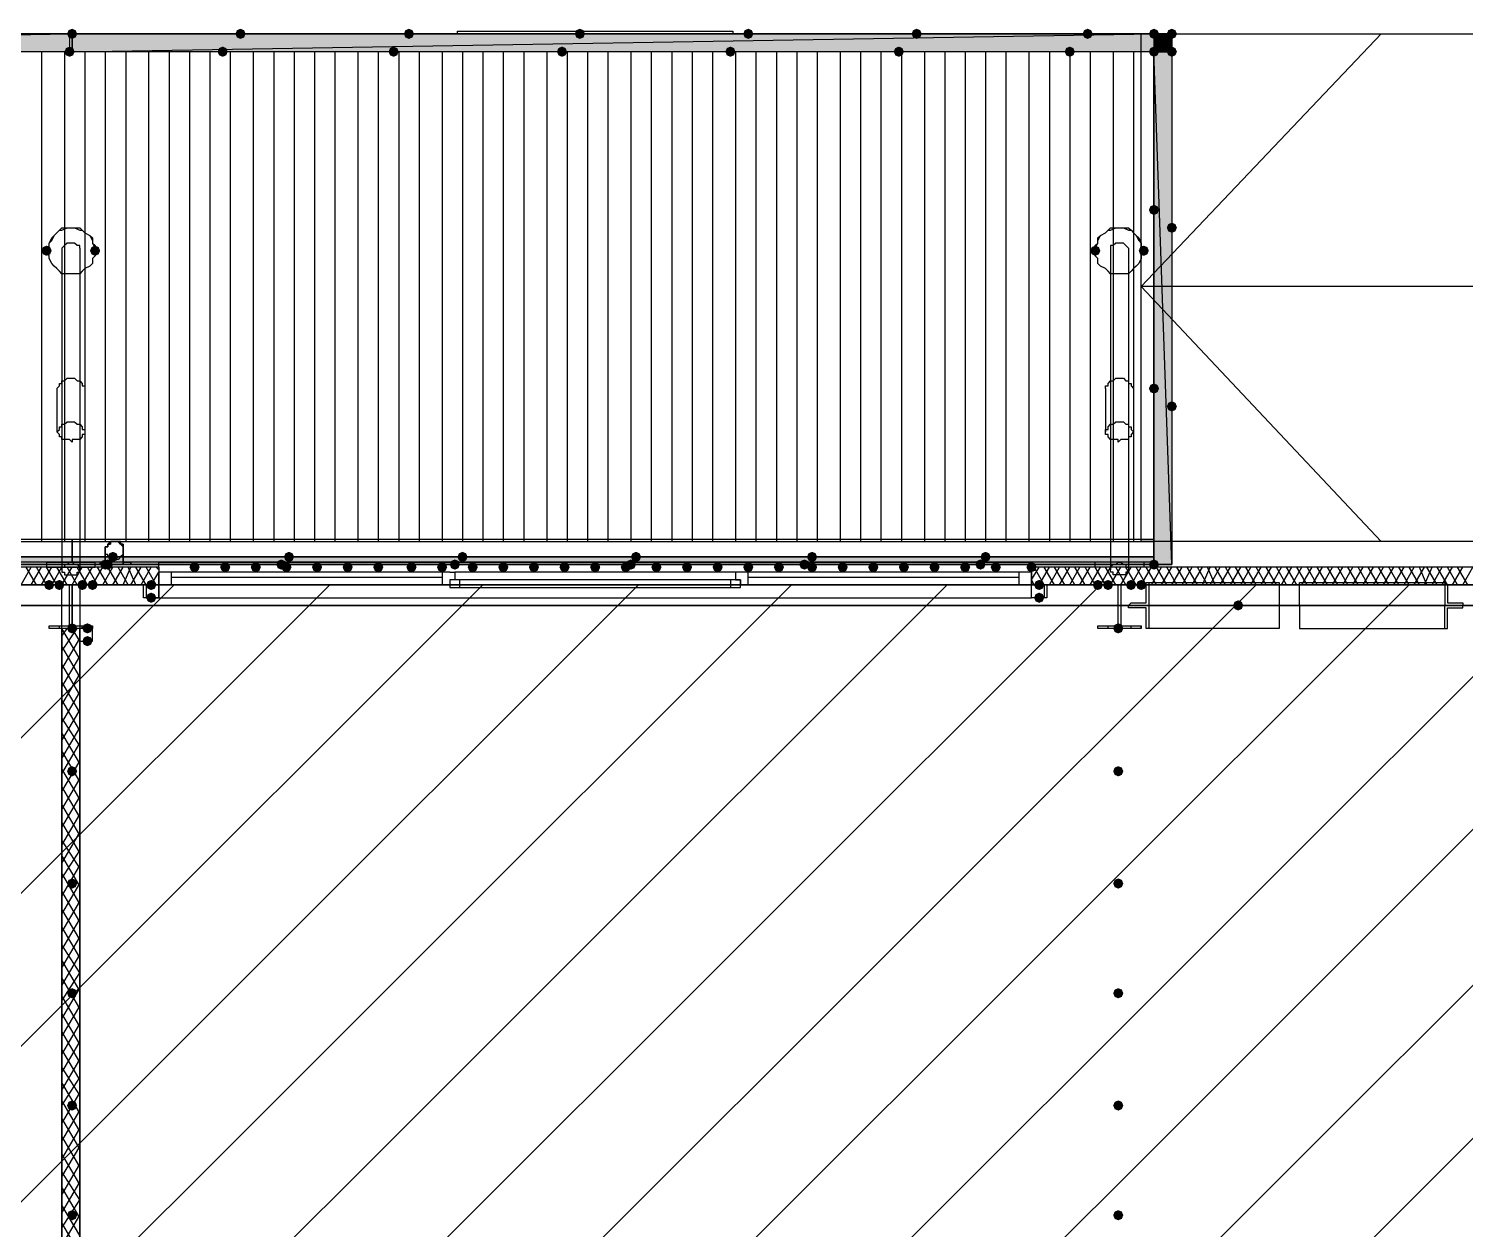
# Model space of a CAD drawing. Header units: millimetres. Extents: x 0 to 420, y 0 to 297.
# Drawn here: x 362.88 to 386.72, y 225.91 to 245.83 of the extents above; entities that cross this region are included whole.
import ezdxf

# ---------------------------------------------------------------- set-up
doc = ezdxf.new("R2010")
doc.units = ezdxf.units.MM
doc.layers.get('0').update_dxf_attribs({"linetype": 'CONTINUOUS'})

msp = doc.modelspace()

# ---------------------------------------------------------------- hatches: boundary and pattern name
at = {"true_color": 0x000007}
h = msp.add_hatch(color=0, dxfattribs=at)
h.paths.add_polyline_path([(363.558667, 245.448667), (346.202, 245.448667), (363.558667, 245.745)], flags=0)
h.paths.add_polyline_path([(346.202, 245.448667), (363.558667, 245.745), (346.202, 245.745)], flags=0)
at = {"true_color": 0x0000fe}
for points in [[(363.685667, 245.745), (363.660796, 245.685204), (363.601, 245.660333), (363.541204, 245.685204), (363.516333, 245.745), (363.541204, 245.804796), (363.601, 245.829667), (363.660796, 245.804796)], [(366.479667, 245.745), (366.454796, 245.685204), (366.395, 245.660333), (366.335204, 245.685204), (366.310333, 245.745), (366.335204, 245.804796), (366.395, 245.829667), (366.454796, 245.804796)], [(369.273667, 245.745), (369.248796, 245.685204), (369.189, 245.660333), (369.129204, 245.685204), (369.104333, 245.745), (369.129204, 245.804796), (369.189, 245.829667), (369.248796, 245.804796)], [(372.11, 245.745), (372.085129, 245.685204), (372.025333, 245.660333), (371.965537, 245.685204), (371.940667, 245.745), (371.965537, 245.804796), (372.025333, 245.829667), (372.085129, 245.804796)], [(374.904, 245.745), (374.879129, 245.685204), (374.819333, 245.660333), (374.759537, 245.685204), (374.734667, 245.745), (374.759537, 245.804796), (374.819333, 245.829667), (374.879129, 245.804796)], [(377.698, 245.745), (377.673129, 245.685204), (377.613333, 245.660333), (377.553537, 245.685204), (377.528667, 245.745), (377.553537, 245.804796), (377.613333, 245.829667), (377.673129, 245.804796)], [(380.534333, 245.745), (380.509462, 245.685204), (380.449667, 245.660333), (380.389871, 245.685204), (380.365, 245.745), (380.389871, 245.804796), (380.449667, 245.829667), (380.509462, 245.804796)], [(381.635, 245.745), (381.610129, 245.685204), (381.550333, 245.660333), (381.490537, 245.685204), (381.465667, 245.745), (381.490537, 245.804796), (381.550333, 245.829667), (381.610129, 245.804796)], [(381.931333, 245.745), (381.906462, 245.685204), (381.846667, 245.660333), (381.786871, 245.685204), (381.762, 245.745), (381.786871, 245.804796), (381.846667, 245.829667), (381.906462, 245.804796)], [(381.931333, 245.745), (381.906462, 245.685204), (381.846667, 245.660333), (381.786871, 245.685204), (381.762, 245.745), (381.786871, 245.804796), (381.846667, 245.829667), (381.906462, 245.804796)], [(363.643333, 245.448667), (363.618462, 245.388871), (363.558667, 245.364), (363.498871, 245.388871), (363.474, 245.448667), (363.498871, 245.508462), (363.558667, 245.533333), (363.618462, 245.508463)], [(366.183333, 245.448667), (366.158462, 245.388871), (366.098667, 245.364), (366.038871, 245.388871), (366.014, 245.448667), (366.038871, 245.508462), (366.098667, 245.533333), (366.158462, 245.508463)], [(369.019667, 245.448667), (368.994796, 245.388871), (368.935, 245.364), (368.875204, 245.388871), (368.850333, 245.448667), (368.875204, 245.508462), (368.935, 245.533333), (368.994796, 245.508463)], [(371.813667, 245.448667), (371.788796, 245.388871), (371.729, 245.364), (371.669204, 245.388871), (371.644333, 245.448667), (371.669204, 245.508462), (371.729, 245.533333), (371.788796, 245.508463)], [(374.607667, 245.448667), (374.582796, 245.388871), (374.523, 245.364), (374.463204, 245.388871), (374.438333, 245.448667), (374.463204, 245.508462), (374.523, 245.533333), (374.582796, 245.508463)], [(377.401667, 245.448667), (377.376796, 245.388871), (377.317, 245.364), (377.257204, 245.388871), (377.232333, 245.448667), (377.257204, 245.508462), (377.317, 245.533333), (377.376796, 245.508463)], [(380.238, 245.448667), (380.213129, 245.388871), (380.153333, 245.364), (380.093538, 245.388871), (380.068667, 245.448667), (380.093537, 245.508462), (380.153333, 245.533333), (380.213129, 245.508463)], [(381.635, 245.448667), (381.610129, 245.388871), (381.550333, 245.364), (381.490537, 245.388871), (381.465667, 245.448667), (381.490537, 245.508462), (381.550333, 245.533333), (381.610129, 245.508463)], [(381.635, 245.448667), (381.610129, 245.388871), (381.550333, 245.364), (381.490537, 245.388871), (381.465667, 245.448667), (381.490537, 245.508462), (381.550333, 245.533333), (381.610129, 245.508463)], [(381.635, 245.448667), (381.610129, 245.388871), (381.550333, 245.364), (381.490537, 245.388871), (381.465667, 245.448667), (381.490537, 245.508462), (381.550333, 245.533333), (381.610129, 245.508463)], [(381.931333, 245.448667), (381.906462, 245.388871), (381.846667, 245.364), (381.786871, 245.388871), (381.762, 245.448667), (381.786871, 245.508462), (381.846667, 245.533333), (381.906462, 245.508463)], [(381.931333, 245.448667), (381.906462, 245.388871), (381.846667, 245.364), (381.786871, 245.388871), (381.762, 245.448667), (381.786871, 245.508462), (381.846667, 245.533333), (381.906462, 245.508463)], [(381.931333, 245.448667), (381.906462, 245.388871), (381.846667, 245.364), (381.786871, 245.388871), (381.762, 245.448667), (381.786871, 245.508462), (381.846667, 245.533333), (381.906462, 245.508463)], [(381.635, 242.824), (381.610129, 242.764204), (381.550333, 242.739333), (381.490537, 242.764204), (381.465667, 242.824), (381.490537, 242.883796), (381.550333, 242.908667), (381.610129, 242.883796)], [(381.931333, 242.527667), (381.906462, 242.467871), (381.846667, 242.443), (381.786871, 242.467871), (381.762, 242.527667), (381.786871, 242.587462), (381.846667, 242.612333), (381.906462, 242.587463)], [(381.635, 239.860667), (381.610129, 239.800871), (381.550333, 239.776), (381.490537, 239.800871), (381.465667, 239.860667), (381.490537, 239.920462), (381.550333, 239.945333), (381.610129, 239.920463)], [(381.931333, 239.564333), (381.906462, 239.504537), (381.846667, 239.479667), (381.786871, 239.504537), (381.762, 239.564333), (381.786871, 239.624129), (381.846667, 239.649), (381.906462, 239.624129)], [(364.363, 237.066667), (364.338129, 237.006871), (364.278333, 236.982), (364.218538, 237.006871), (364.193667, 237.066667), (364.218537, 237.126462), (364.278333, 237.151333), (364.338129, 237.126463)], [(367.284, 237.066667), (367.259129, 237.006871), (367.199333, 236.982), (367.139537, 237.006871), (367.114667, 237.066667), (367.139537, 237.126462), (367.199333, 237.151333), (367.259129, 237.126463)], [(370.162667, 237.066667), (370.137796, 237.006871), (370.078, 236.982), (370.018204, 237.006871), (369.993333, 237.066667), (370.018204, 237.126462), (370.078, 237.151333), (370.137796, 237.126463)], [(373.041333, 237.066667), (373.016462, 237.006871), (372.956667, 236.982), (372.896871, 237.006871), (372.872, 237.066667), (372.896871, 237.126462), (372.956667, 237.151333), (373.016462, 237.126463)], [(375.962333, 237.066667), (375.937462, 237.006871), (375.877667, 236.982), (375.817871, 237.006871), (375.793, 237.066667), (375.817871, 237.126462), (375.877667, 237.151333), (375.937462, 237.126463)], [(378.841, 237.066667), (378.816129, 237.006871), (378.756333, 236.982), (378.696537, 237.006871), (378.671667, 237.066667), (378.696537, 237.126462), (378.756333, 237.151333), (378.816129, 237.126463)], [(364.236, 236.939667), (364.211129, 236.879871), (364.151333, 236.855), (364.091537, 236.879871), (364.066667, 236.939667), (364.091537, 236.999462), (364.151333, 237.024333), (364.211129, 236.999463)], [(364.278333, 236.939667), (364.253462, 236.879871), (364.193667, 236.855), (364.133871, 236.879871), (364.109, 236.939667), (364.133871, 236.999462), (364.193667, 237.024333), (364.253462, 236.999463)], [(364.278333, 236.939667), (364.253462, 236.879871), (364.193667, 236.855), (364.133871, 236.879871), (364.109, 236.939667), (364.133871, 236.999462), (364.193667, 237.024333), (364.253462, 236.999463)], [(367.157, 236.939667), (367.132129, 236.879871), (367.072333, 236.855), (367.012538, 236.879871), (366.987667, 236.939667), (367.012537, 236.999462), (367.072333, 237.024333), (367.132129, 236.999463)], [(367.157, 236.939667), (367.132129, 236.879871), (367.072333, 236.855), (367.012538, 236.879871), (366.987667, 236.939667), (367.012537, 236.999462), (367.072333, 237.024333), (367.132129, 236.999463)], [(367.157, 236.939667), (367.132129, 236.879871), (367.072333, 236.855), (367.012538, 236.879871), (366.987667, 236.939667), (367.012537, 236.999462), (367.072333, 237.024333), (367.132129, 236.999463)], [(370.035667, 236.939667), (370.010796, 236.879871), (369.951, 236.855), (369.891204, 236.879871), (369.866333, 236.939667), (369.891204, 236.999462), (369.951, 237.024333), (370.010796, 236.999463)], [(370.035667, 236.939667), (370.010796, 236.879871), (369.951, 236.855), (369.891204, 236.879871), (369.866333, 236.939667), (369.891204, 236.999462), (369.951, 237.024333), (370.010796, 236.999463)], [(370.035667, 236.939667), (370.010796, 236.879871), (369.951, 236.855), (369.891204, 236.879871), (369.866333, 236.939667), (369.891204, 236.999462), (369.951, 237.024333), (370.010796, 236.999463)], [(372.956667, 236.939667), (372.931796, 236.879871), (372.872, 236.855), (372.812204, 236.879871), (372.787333, 236.939667), (372.812204, 236.999462), (372.872, 237.024333), (372.931796, 236.999463)], [(372.956667, 236.939667), (372.931796, 236.879871), (372.872, 236.855), (372.812204, 236.879871), (372.787333, 236.939667), (372.812204, 236.999462), (372.872, 237.024333), (372.931796, 236.999463)], [(372.956667, 236.939667), (372.931796, 236.879871), (372.872, 236.855), (372.812204, 236.879871), (372.787333, 236.939667), (372.812204, 236.999462), (372.872, 237.024333), (372.931796, 236.999463)], [(375.835333, 236.939667), (375.810462, 236.879871), (375.750667, 236.855), (375.690871, 236.879871), (375.666, 236.939667), (375.690871, 236.999462), (375.750667, 237.024333), (375.810462, 236.999463)], [(375.835333, 236.939667), (375.810462, 236.879871), (375.750667, 236.855), (375.690871, 236.879871), (375.666, 236.939667), (375.690871, 236.999462), (375.750667, 237.024333), (375.810462, 236.999463)], [(375.835333, 236.939667), (375.810462, 236.879871), (375.750667, 236.855), (375.690871, 236.879871), (375.666, 236.939667), (375.690871, 236.999462), (375.750667, 237.024333), (375.810462, 236.999463)], [(378.756333, 236.939667), (378.731462, 236.879871), (378.671667, 236.855), (378.611871, 236.879871), (378.587, 236.939667), (378.611871, 236.999462), (378.671667, 237.024333), (378.731462, 236.999463)], [(378.756333, 236.939667), (378.731462, 236.879871), (378.671667, 236.855), (378.611871, 236.879871), (378.587, 236.939667), (378.611871, 236.999462), (378.671667, 237.024333), (378.731462, 236.999463)], [(378.756333, 236.939667), (378.731462, 236.879871), (378.671667, 236.855), (378.611871, 236.879871), (378.587, 236.939667), (378.611871, 236.999462), (378.671667, 237.024333), (378.731462, 236.999463)], [(381.635, 236.939667), (381.610129, 236.879871), (381.550333, 236.855), (381.490537, 236.879871), (381.465667, 236.939667), (381.490537, 236.999462), (381.550333, 237.024333), (381.610129, 236.999463)], [(381.635, 236.939667), (381.610129, 236.879871), (381.550333, 236.855), (381.490537, 236.879871), (381.465667, 236.939667), (381.490537, 236.999462), (381.550333, 237.024333), (381.610129, 236.999463)], [(381.635, 236.939667), (381.610129, 236.879871), (381.550333, 236.855), (381.490537, 236.879871), (381.465667, 236.939667), (381.490537, 236.999462), (381.550333, 237.024333), (381.610129, 236.999463)], [(381.635, 236.939667), (381.610129, 236.879871), (381.550333, 236.855), (381.490537, 236.879871), (381.465667, 236.939667), (381.490537, 236.999462), (381.550333, 237.024333), (381.610129, 236.999463)], [(381.635, 236.939667), (381.610129, 236.879871), (381.550333, 236.855), (381.490537, 236.879871), (381.465667, 236.939667), (381.490537, 236.999462), (381.550333, 237.024333), (381.610129, 236.999463)]]:
    msp.add_hatch(color=0, dxfattribs=at).paths.add_polyline_path(points, flags=0)
at = {"true_color": 0x000007}
h = msp.add_hatch(color=0, dxfattribs=at)
h.paths.add_polyline_path([(381.550333, 245.448667), (363.601, 245.448667), (381.550333, 245.745)], flags=0)
h.paths.add_polyline_path([(363.601, 245.448667), (381.550333, 245.745), (363.601, 245.745)], flags=0)
for points in [[(381.550333, 245.448667), (381.846667, 245.448667), (381.846667, 245.745)], [(381.550333, 245.745), (381.550333, 245.448667), (381.846667, 245.745)], [(363.262333, 242.146667), (363.237462, 242.086871), (363.177667, 242.062), (363.117871, 242.086871), (363.093, 242.146667), (363.117871, 242.206462), (363.177667, 242.231333), (363.237462, 242.206463)], [(364.066667, 242.146667), (364.041796, 242.086871), (363.982, 242.062), (363.922204, 242.086871), (363.897333, 242.146667), (363.922204, 242.206462), (363.982, 242.231333), (364.041796, 242.206463)], [(380.661333, 242.146667), (380.636462, 242.086871), (380.576667, 242.062), (380.516871, 242.086871), (380.492, 242.146667), (380.516871, 242.206462), (380.576667, 242.231333), (380.636462, 242.206463)], [(381.465667, 242.146667), (381.440796, 242.086871), (381.381, 242.062), (381.321204, 242.086871), (381.296333, 242.146667), (381.321204, 242.206462), (381.381, 242.231333), (381.440796, 242.206463)], [(365.717667, 236.897333), (365.692796, 236.837537), (365.633, 236.812667), (365.573204, 236.837537), (365.548333, 236.897333), (365.573204, 236.957129), (365.633, 236.982), (365.692796, 236.957129)], [(366.225667, 236.897333), (366.200796, 236.837537), (366.141, 236.812667), (366.081204, 236.837537), (366.056333, 236.897333), (366.081204, 236.957129), (366.141, 236.982), (366.200796, 236.957129)], [(366.733667, 236.897333), (366.708796, 236.837537), (366.649, 236.812667), (366.589204, 236.837537), (366.564333, 236.897333), (366.589204, 236.957129), (366.649, 236.982), (366.708796, 236.957129)], [(367.241667, 236.897333), (367.216796, 236.837537), (367.157, 236.812667), (367.097204, 236.837537), (367.072333, 236.897333), (367.097204, 236.957129), (367.157, 236.982), (367.216796, 236.957129)], [(367.749667, 236.897333), (367.724796, 236.837537), (367.665, 236.812667), (367.605204, 236.837537), (367.580333, 236.897333), (367.605204, 236.957129), (367.665, 236.982), (367.724796, 236.957129)], [(368.257667, 236.897333), (368.232796, 236.837537), (368.173, 236.812667), (368.113204, 236.837537), (368.088333, 236.897333), (368.113204, 236.957129), (368.173, 236.982), (368.232796, 236.957129)], [(368.765667, 236.897333), (368.740796, 236.837537), (368.681, 236.812667), (368.621204, 236.837537), (368.596333, 236.897333), (368.621204, 236.957129), (368.681, 236.982), (368.740796, 236.957129)], [(369.316, 236.897333), (369.291129, 236.837537), (369.231333, 236.812667), (369.171538, 236.837537), (369.146667, 236.897333), (369.171537, 236.957129), (369.231333, 236.982), (369.291129, 236.957129)], [(369.824, 236.897333), (369.799129, 236.837537), (369.739333, 236.812667), (369.679537, 236.837537), (369.654667, 236.897333), (369.679537, 236.957129), (369.739333, 236.982), (369.799129, 236.957129)], [(370.332, 236.897333), (370.307129, 236.837537), (370.247333, 236.812667), (370.187538, 236.837537), (370.162667, 236.897333), (370.187537, 236.957129), (370.247333, 236.982), (370.307129, 236.957129)], [(370.84, 236.897333), (370.815129, 236.837537), (370.755333, 236.812667), (370.695538, 236.837537), (370.670667, 236.897333), (370.695537, 236.957129), (370.755333, 236.982), (370.815129, 236.957129)], [(371.348, 236.897333), (371.323129, 236.837537), (371.263333, 236.812667), (371.203538, 236.837537), (371.178667, 236.897333), (371.203537, 236.957129), (371.263333, 236.982), (371.323129, 236.957129)], [(371.856, 236.897333), (371.831129, 236.837537), (371.771333, 236.812667), (371.711537, 236.837537), (371.686667, 236.897333), (371.711537, 236.957129), (371.771333, 236.982), (371.831129, 236.957129)], [(372.364, 236.897333), (372.339129, 236.837537), (372.279333, 236.812667), (372.219538, 236.837537), (372.194667, 236.897333), (372.219537, 236.957129), (372.279333, 236.982), (372.339129, 236.957129)], [(372.872, 236.897333), (372.847129, 236.837537), (372.787333, 236.812667), (372.727538, 236.837537), (372.702667, 236.897333), (372.727537, 236.957129), (372.787333, 236.982), (372.847129, 236.957129)], [(373.38, 236.897333), (373.355129, 236.837537), (373.295333, 236.812667), (373.235537, 236.837537), (373.210667, 236.897333), (373.235537, 236.957129), (373.295333, 236.982), (373.355129, 236.957129)], [(373.888, 236.897333), (373.863129, 236.837537), (373.803333, 236.812667), (373.743538, 236.837537), (373.718667, 236.897333), (373.743537, 236.957129), (373.803333, 236.982), (373.863129, 236.957129)], [(374.396, 236.897333), (374.371129, 236.837537), (374.311333, 236.812667), (374.251537, 236.837537), (374.226667, 236.897333), (374.251537, 236.957129), (374.311333, 236.982), (374.371129, 236.957129)], [(374.904, 236.897333), (374.879129, 236.837537), (374.819333, 236.812667), (374.759537, 236.837537), (374.734667, 236.897333), (374.759537, 236.957129), (374.819333, 236.982), (374.879129, 236.957129)], [(375.412, 236.897333), (375.387129, 236.837537), (375.327333, 236.812667), (375.267538, 236.837537), (375.242667, 236.897333), (375.267537, 236.957129), (375.327333, 236.982), (375.387129, 236.957129)], [(375.962333, 236.897333), (375.937462, 236.837537), (375.877667, 236.812667), (375.817871, 236.837537), (375.793, 236.897333), (375.817871, 236.957129), (375.877667, 236.982), (375.937462, 236.957129)], [(376.470333, 236.897333), (376.445462, 236.837537), (376.385667, 236.812667), (376.325871, 236.837537), (376.301, 236.897333), (376.325871, 236.957129), (376.385667, 236.982), (376.445462, 236.957129)], [(376.978333, 236.897333), (376.953463, 236.837537), (376.893667, 236.812667), (376.833871, 236.837537), (376.809, 236.897333), (376.833871, 236.957129), (376.893667, 236.982), (376.953462, 236.957129)], [(377.486333, 236.897333), (377.461462, 236.837537), (377.401667, 236.812667), (377.341871, 236.837537), (377.317, 236.897333), (377.341871, 236.957129), (377.401667, 236.982), (377.461462, 236.957129)], [(377.994333, 236.897333), (377.969462, 236.837537), (377.909667, 236.812667), (377.849871, 236.837537), (377.825, 236.897333), (377.849871, 236.957129), (377.909667, 236.982), (377.969462, 236.957129)], [(378.502333, 236.897333), (378.477462, 236.837537), (378.417667, 236.812667), (378.357871, 236.837537), (378.333, 236.897333), (378.357871, 236.957129), (378.417667, 236.982), (378.477462, 236.957129)], [(379.010333, 236.897333), (378.985463, 236.837537), (378.925667, 236.812667), (378.865871, 236.837537), (378.841, 236.897333), (378.865871, 236.957129), (378.925667, 236.982), (378.985462, 236.957129)], [(379.603, 236.897333), (379.578129, 236.837537), (379.518333, 236.812667), (379.458538, 236.837537), (379.433667, 236.897333), (379.458537, 236.957129), (379.518333, 236.982), (379.578129, 236.957129)], [(363.304667, 236.601), (363.279796, 236.541204), (363.22, 236.516333), (363.160204, 236.541204), (363.135333, 236.601), (363.160204, 236.660796), (363.22, 236.685667), (363.279796, 236.660796)], [(363.474, 236.601), (363.449129, 236.541204), (363.389333, 236.516333), (363.329538, 236.541204), (363.304667, 236.601), (363.329537, 236.660796), (363.389333, 236.685667), (363.449129, 236.660796)], [(363.855, 236.601), (363.830129, 236.541204), (363.770333, 236.516333), (363.710537, 236.541204), (363.685667, 236.601), (363.710537, 236.660796), (363.770333, 236.685667), (363.830129, 236.660796)], [(364.024333, 236.601), (363.999462, 236.541204), (363.939667, 236.516333), (363.879871, 236.541204), (363.855, 236.601), (363.879871, 236.660796), (363.939667, 236.685667), (363.999462, 236.660796)], [(364.998, 236.601), (364.973129, 236.541204), (364.913333, 236.516333), (364.853538, 236.541204), (364.828667, 236.601), (364.853537, 236.660796), (364.913333, 236.685667), (364.973129, 236.660796)], [(379.73, 236.601), (379.705129, 236.541204), (379.645333, 236.516333), (379.585537, 236.541204), (379.560667, 236.601), (379.585537, 236.660796), (379.645333, 236.685667), (379.705129, 236.660796)], [(380.703667, 236.601), (380.678796, 236.541204), (380.619, 236.516333), (380.559204, 236.541204), (380.534333, 236.601), (380.559204, 236.660796), (380.619, 236.685667), (380.678796, 236.660796)], [(380.873, 236.601), (380.848129, 236.541204), (380.788333, 236.516333), (380.728538, 236.541204), (380.703667, 236.601), (380.728537, 236.660796), (380.788333, 236.685667), (380.848129, 236.660796)], [(381.254, 236.601), (381.229129, 236.541204), (381.169333, 236.516333), (381.109537, 236.541204), (381.084667, 236.601), (381.109537, 236.660796), (381.169333, 236.685667), (381.229129, 236.660796)], [(381.423333, 236.601), (381.398462, 236.541204), (381.338667, 236.516333), (381.278871, 236.541204), (381.254, 236.601), (381.278871, 236.660796), (381.338667, 236.685667), (381.398462, 236.660796)], [(364.998, 236.389333), (364.973129, 236.329537), (364.913333, 236.304667), (364.853538, 236.329537), (364.828667, 236.389333), (364.853537, 236.449129), (364.913333, 236.474), (364.973129, 236.449129)], [(379.73, 236.389333), (379.705129, 236.329537), (379.645333, 236.304667), (379.585537, 236.329537), (379.560667, 236.389333), (379.585537, 236.449129), (379.645333, 236.474), (379.705129, 236.449129)], [(383.032, 236.262333), (383.007129, 236.202537), (382.947333, 236.177667), (382.887538, 236.202537), (382.862667, 236.262333), (382.887537, 236.322129), (382.947333, 236.347), (383.007129, 236.322129)], [(363.685667, 235.881333), (363.660796, 235.821537), (363.601, 235.796667), (363.541204, 235.821537), (363.516333, 235.881333), (363.541204, 235.941129), (363.601, 235.966), (363.660796, 235.941129)], [(363.939667, 235.881333), (363.914796, 235.821537), (363.855, 235.796667), (363.795204, 235.821537), (363.770333, 235.881333), (363.795204, 235.941129), (363.855, 235.966), (363.914796, 235.941129)], [(381.042333, 235.881333), (381.017462, 235.821537), (380.957667, 235.796667), (380.897871, 235.821537), (380.873, 235.881333), (380.897871, 235.941129), (380.957667, 235.966), (381.017462, 235.941129)], [(363.939667, 235.669667), (363.914796, 235.609871), (363.855, 235.585), (363.795204, 235.609871), (363.770333, 235.669667), (363.795204, 235.729462), (363.855, 235.754333), (363.914796, 235.729463)], [(363.685667, 233.510667), (363.660796, 233.450871), (363.601, 233.426), (363.541204, 233.450871), (363.516333, 233.510667), (363.541204, 233.570462), (363.601, 233.595333), (363.660796, 233.570463)], [(381.042333, 233.510667), (381.017462, 233.450871), (380.957667, 233.426), (380.897871, 233.450871), (380.873, 233.510667), (380.897871, 233.570462), (380.957667, 233.595333), (381.017462, 233.570463)], [(363.685667, 231.648), (363.660796, 231.588204), (363.601, 231.563333), (363.541204, 231.588204), (363.516333, 231.648), (363.541204, 231.707796), (363.601, 231.732667), (363.660796, 231.707796)], [(381.042333, 231.648), (381.017462, 231.588204), (380.957667, 231.563333), (380.897871, 231.588204), (380.873, 231.648), (380.897871, 231.707796), (380.957667, 231.732667), (381.017462, 231.707796)], [(363.685667, 229.827667), (363.660796, 229.767871), (363.601, 229.743), (363.541204, 229.767871), (363.516333, 229.827667), (363.541204, 229.887462), (363.601, 229.912333), (363.660796, 229.887463)], [(381.042333, 229.827667), (381.017462, 229.767871), (380.957667, 229.743), (380.897871, 229.767871), (380.873, 229.827667), (380.897871, 229.887462), (380.957667, 229.912333), (381.017462, 229.887463)], [(363.685667, 227.965), (363.660796, 227.905204), (363.601, 227.880333), (363.541204, 227.905204), (363.516333, 227.965), (363.541204, 228.024796), (363.601, 228.049667), (363.660796, 228.024796)], [(381.042333, 227.965), (381.017462, 227.905204), (380.957667, 227.880333), (380.897871, 227.905204), (380.873, 227.965), (380.897871, 228.024796), (380.957667, 228.049667), (381.017462, 228.024796)], [(363.685667, 226.144667), (363.660796, 226.084871), (363.601, 226.06), (363.541204, 226.084871), (363.516333, 226.144667), (363.541204, 226.204462), (363.601, 226.229333), (363.660796, 226.204463)], [(381.042333, 226.144667), (381.017462, 226.084871), (380.957667, 226.06), (380.897871, 226.084871), (380.873, 226.144667), (380.897871, 226.204462), (380.957667, 226.229333), (381.017462, 226.204463)]]:
    msp.add_hatch(color=0, dxfattribs=at).paths.add_polyline_path(points, flags=0)
h = msp.add_hatch(color=0, dxfattribs=at)
h.paths.add_polyline_path([(381.846667, 245.448667), (381.846667, 236.939667), (381.550333, 245.448667)], flags=0)
h.paths.add_polyline_path([(381.846667, 236.939667), (381.550333, 245.448667), (381.550333, 236.939667)], flags=0)
h = msp.add_hatch(color=0, dxfattribs=at)
h.paths.add_polyline_path([(119.507, 237.066667), (381.550333, 237.066667), (119.507, 236.939667)], flags=0)
h.paths.add_polyline_path([(381.550333, 237.066667), (119.507, 236.939667), (381.550333, 236.939667)], flags=0)

# ---------------------------------------------------------------- linework, layer by layer
at = {"color": 0, "true_color": 0x000007}
for points in [[(363.558667, 245.745), (363.558667, 245.448667), (346.202, 245.448667), (346.202, 245.745), (346.202, 245.448667), (328.803, 245.448667), (328.803, 245.745), (328.803, 245.448667), (311.404, 245.448667), (311.404, 245.745), (311.404, 245.448667), (294.005, 245.448667), (294.005, 245.745), (276.648333, 245.745), (276.648333, 245.448667), (294.005, 245.448667), (294.005, 245.745), (311.404, 245.745), (328.803, 245.745), (346.202, 245.745)], [(363.558667, 245.448667), (346.202, 245.448667), (363.558667, 245.745)], [(346.202, 245.448667), (363.558667, 245.745), (346.202, 245.745)], [(381.550333, 245.448667), (363.601, 245.448667), (381.550333, 245.745)], [(363.601, 245.448667), (381.550333, 245.745), (363.601, 245.745)], [(381.846667, 245.448667), (381.846667, 236.939667), (381.550333, 236.939667), (381.550333, 245.448667), (363.601, 245.448667), (363.601, 245.745), (381.846667, 245.745)], [(374.565333, 245.787333), (374.565333, 245.745), (369.993333, 245.745), (369.993333, 245.787333)], [(381.550333, 245.448667), (381.846667, 245.448667), (381.846667, 245.745)], [(381.550333, 245.745), (381.550333, 245.448667), (381.846667, 245.745)], [(381.550333, 244.898333), (381.550333, 245.448667), (119.507, 245.448667), (119.507, 244.898333), (119.507, 237.871), (119.507, 237.320667), (381.550333, 237.320667), (381.550333, 237.871)], [(381.846667, 245.448667), (381.846667, 236.939667), (381.550333, 245.448667)], [(381.846667, 236.939667), (381.550333, 245.448667), (381.550333, 236.939667)], [(363.643333, 241.765667), (363.601, 241.765667), (363.516333, 241.765667), (363.431667, 241.765667), (363.389333, 241.808), (363.347, 241.850333), (363.304667, 241.892667), (363.262333, 241.935), (363.22, 242.019667), (363.22, 242.062), (363.177667, 242.146667), (363.22, 242.189), (363.22, 242.273667), (363.262333, 242.316), (363.304667, 242.400667), (363.347, 242.443), (363.389333, 242.485333), (363.431667, 242.485333), (363.516333, 242.527667), (363.601, 242.527667), (363.643333, 242.527667), (363.728, 242.485333), (363.770333, 242.485333), (363.812667, 242.443), (363.897333, 242.400667), (363.939667, 242.316), (363.939667, 242.273667), (363.982, 242.189), (363.982, 242.146667), (363.982, 242.062), (363.939667, 242.019667), (363.939667, 241.935), (363.897333, 241.892667), (363.812667, 241.850333), (363.770333, 241.808), (363.728, 241.765667)], [(381.042333, 241.765667), (380.957667, 241.765667), (380.915333, 241.765667), (380.830667, 241.765667), (380.788333, 241.808), (380.746, 241.850333), (380.661333, 241.892667), (380.619, 241.935), (380.619, 242.019667), (380.576667, 242.062), (380.576667, 242.146667), (380.576667, 242.189), (380.619, 242.273667), (380.619, 242.316), (380.661333, 242.400667), (380.746, 242.443), (380.788333, 242.485333), (380.830667, 242.485333), (380.915333, 242.527667), (380.957667, 242.527667), (381.042333, 242.527667), (381.127, 242.485333), (381.169333, 242.485333), (381.211667, 242.443), (381.254, 242.400667), (381.296333, 242.316), (381.338667, 242.273667), (381.338667, 242.189), (381.381, 242.146667), (381.338667, 242.062), (381.338667, 242.019667), (381.296333, 241.935), (381.254, 241.892667), (381.211667, 241.850333), (381.169333, 241.808), (381.127, 241.765667)], [(363.601, 239.014), (363.601, 238.971667), (363.558667, 239.014), (363.516333, 239.014), (363.474, 239.014), (363.431667, 239.014), (363.431667, 239.056333), (363.389333, 239.056333), (363.389333, 239.098667), (363.347, 239.141), (363.389333, 239.183333), (363.389333, 239.225667), (363.431667, 239.225667), (363.431667, 239.268), (363.474, 239.268), (363.516333, 239.310333), (363.558667, 239.310333), (363.601, 239.310333), (363.643333, 239.310333), (363.685667, 239.268), (363.728, 239.268), (363.770333, 239.225667), (363.770333, 239.183333), (363.812667, 239.183333), (363.812667, 239.141), (363.812667, 239.098667), (363.770333, 239.098667), (363.770333, 239.056333), (363.728, 239.014), (363.685667, 239.014), (363.643333, 239.014)], [(381, 239.014), (380.957667, 238.971667), (380.957667, 239.014), (380.915333, 239.014), (380.873, 239.014), (380.830667, 239.014), (380.788333, 239.056333), (380.788333, 239.098667), (380.746, 239.098667), (380.746, 239.141), (380.746, 239.183333), (380.788333, 239.183333), (380.788333, 239.225667), (380.830667, 239.268), (380.873, 239.268), (380.915333, 239.310333), (380.957667, 239.310333), (381, 239.310333), (381.042333, 239.310333), (381.084667, 239.268), (381.127, 239.268), (381.127, 239.225667), (381.169333, 239.225667), (381.169333, 239.183333), (381.211667, 239.141), (381.169333, 239.098667), (381.169333, 239.056333), (381.127, 239.056333), (381.127, 239.014), (381.084667, 239.014), (381.042333, 239.014)], [(363.601, 236.982), (346.202, 236.982), (346.202, 237.363), (363.601, 237.363)], [(381.550333, 236.982), (363.601, 236.982), (363.601, 237.363), (381.550333, 237.363)], [(364.066667, 236.939667), (364.066667, 236.982), (364.151333, 236.982), (364.151333, 237.193667), (364.151333, 237.236), (364.193667, 237.236), (364.193667, 237.278333), (364.236, 237.320667), (364.278333, 237.320667), (364.320667, 237.320667), (364.363, 237.320667), (364.405333, 237.320667), (364.405333, 237.278333), (364.447667, 237.278333), (364.447667, 237.236), (364.447667, 237.193667), (364.447667, 236.982), (364.574667, 236.982), (364.574667, 236.939667), (364.447667, 236.939667), (364.447667, 237.193667), (364.447667, 237.236), (364.405333, 237.278333), (364.363, 237.320667), (364.320667, 237.320667), (364.278333, 237.320667), (364.236, 237.320667), (364.236, 237.278333), (364.193667, 237.278333), (364.193667, 237.236), (364.151333, 237.236), (364.151333, 237.193667), (364.151333, 236.939667), (364.066667, 236.939667), (364.066667, 236.982), (364.151333, 236.982), (364.151333, 237.193667), (364.151333, 237.236), (364.193667, 237.236), (364.193667, 237.278333), (364.236, 237.320667), (364.278333, 237.320667), (364.320667, 237.320667), (364.363, 237.320667), (364.405333, 237.320667), (364.405333, 237.278333), (364.447667, 237.278333), (364.447667, 237.236), (364.447667, 237.193667), (364.447667, 236.982), (364.574667, 236.982), (364.574667, 236.939667), (364.447667, 236.939667), (364.447667, 237.193667), (364.447667, 237.236), (364.405333, 237.278333), (364.363, 237.320667), (364.320667, 237.320667), (364.278333, 237.320667), (364.236, 237.320667), (364.236, 237.278333), (364.193667, 237.278333), (364.193667, 237.236), (364.151333, 237.236), (364.151333, 237.193667), (364.151333, 236.939667), (364.066667, 236.939667), (364.151333, 236.939667), (364.151333, 237.193667), (364.151333, 237.236), (364.193667, 237.236), (364.193667, 237.278333), (364.236, 237.278333), (364.236, 237.320667), (364.278333, 237.320667), (364.320667, 237.320667), (364.363, 237.320667), (364.405333, 237.278333), (364.447667, 237.236), (364.447667, 237.193667), (364.447667, 236.939667), (364.574667, 236.939667), (364.574667, 236.982), (364.447667, 236.982), (364.447667, 237.193667), (364.447667, 237.236), (364.447667, 237.278333), (364.405333, 237.278333), (364.405333, 237.320667), (364.363, 237.320667), (364.320667, 237.320667), (364.278333, 237.320667), (364.236, 237.320667), (364.193667, 237.278333), (364.193667, 237.236), (364.151333, 237.236), (364.151333, 237.193667), (364.151333, 236.982), (364.066667, 236.982)], [(364.447667, 237.193667), (364.447667, 237.151333), (364.447667, 237.109), (364.405333, 237.066667), (364.363, 237.024333), (364.320667, 237.024333), (364.278333, 237.024333), (364.236, 237.024333), (364.236, 237.066667), (364.193667, 237.066667), (364.193667, 237.109), (364.151333, 237.109), (364.151333, 237.151333), (364.151333, 237.193667), (364.151333, 237.236), (364.193667, 237.236), (364.193667, 237.278333), (364.236, 237.278333), (364.236, 237.320667), (364.278333, 237.320667), (364.320667, 237.320667), (364.363, 237.320667), (364.405333, 237.278333), (364.447667, 237.236)], [(364.151333, 237.193667), (364.151333, 237.236), (364.193667, 237.236), (364.193667, 237.278333), (364.236, 237.278333), (364.236, 237.320667), (364.278333, 237.320667), (364.320667, 237.320667), (364.363, 237.320667), (364.405333, 237.278333), (364.447667, 237.236), (364.447667, 237.193667), (364.447667, 237.151333), (364.447667, 237.109), (364.405333, 237.066667), (364.363, 237.024333), (364.320667, 237.024333), (364.278333, 237.024333), (364.236, 237.024333), (364.236, 237.066667), (364.193667, 237.066667), (364.193667, 237.109), (364.151333, 237.109), (364.151333, 237.151333)], [(119.507, 237.066667), (381.550333, 237.066667), (119.507, 236.939667)], [(381.550333, 237.066667), (119.507, 236.939667), (381.550333, 236.939667)], [(119.507, 237.066667), (119.507, 236.939667), (381.550333, 236.939667), (381.550333, 237.066667)], [(363.601, 236.770333), (363.643333, 236.770333), (363.685667, 236.770333), (363.685667, 236.812667), (363.728, 236.812667), (363.728, 236.855), (363.728, 236.897333), (363.685667, 236.939667), (363.643333, 236.939667), (363.601, 236.982), (363.558667, 236.982), (363.516333, 236.939667), (363.474, 236.939667), (363.474, 236.897333), (363.431667, 236.897333), (363.431667, 236.855), (363.431667, 236.812667), (363.474, 236.812667), (363.474, 236.770333), (363.516333, 236.770333), (363.558667, 236.770333)], [(381, 236.770333), (380.957667, 236.770333), (380.915333, 236.770333), (380.873, 236.770333), (380.873, 236.812667), (380.830667, 236.812667), (380.830667, 236.855), (380.830667, 236.897333), (380.873, 236.939667), (380.915333, 236.939667), (380.957667, 236.982), (381, 236.982), (381.042333, 236.939667), (381.084667, 236.939667), (381.084667, 236.897333), (381.127, 236.897333), (381.127, 236.855), (381.127, 236.812667), (381.084667, 236.812667), (381.084667, 236.770333), (381.042333, 236.770333)], [(365.040333, 236.601), (365.040333, 236.812667)], [(369.866333, 236.558667), (370.035667, 236.558667), (370.035667, 236.685667), (369.866333, 236.685667)], [(374.692333, 236.685667), (374.523, 236.685667), (374.523, 236.558667), (374.692333, 236.558667)], [(379.518333, 236.601), (379.518333, 236.812667)], [(392.938, 236.601), (258.868333, 236.601), (258.868333, 205.613), (242.189, 205.613), (242.189, 236.601), (108.161667, 236.601), (108.161667, 119.972667), (242.189, 119.972667), (242.189, 150.960667), (258.868333, 150.960667), (258.868333, 119.972667), (392.938, 119.972667)], [(363.939667, 235.881333), (363.22, 235.881333), (363.22, 235.923667), (363.558667, 235.923667), (363.558667, 236.601), (363.22, 236.601), (363.939667, 236.601), (363.601, 236.601), (363.601, 235.923667), (363.939667, 235.923667)], [(364.786333, 236.601), (365.040333, 236.601), (365.040333, 236.389333), (364.786333, 236.389333)], [(364.828667, 236.601), (364.828667, 236.389333), (365.040333, 236.389333), (365.040333, 236.601)], [(379.518333, 236.601), (379.73, 236.601), (379.73, 236.389333), (379.518333, 236.389333), (379.518333, 236.601), (379.772333, 236.601), (379.772333, 236.389333), (379.518333, 236.389333)], [(381.338667, 235.881333), (380.619, 235.881333), (380.619, 235.923667), (380.957667, 235.923667), (380.957667, 236.601), (380.619, 236.601), (381.338667, 236.601), (381, 236.601), (381, 235.923667), (381.338667, 235.923667)], [(383.963333, 236.643333), (386.376333, 236.643333), (386.376333, 236.262333), (383.963333, 236.262333)], [(242.189, 236.262333), (242.189, 205.613), (258.868333, 205.613), (258.868333, 236.262333), (392.557, 236.262333), (392.557, 120.311333), (258.868333, 120.311333), (258.868333, 150.960667), (242.189, 150.960667), (242.189, 120.311333), (108.500333, 120.311333), (108.500333, 236.262333)], [(381.042333, 236.262333), (382.058333, 236.262333)], [(384.640667, 236.262333), (382.947333, 236.262333)], [(383.963333, 235.881333), (386.376333, 235.881333), (386.376333, 236.262333), (383.963333, 236.262333)], [(385.741333, 236.262333), (387.773333, 236.262333)], [(363.728, 219.244333), (363.728, 235.881333), (363.431667, 235.881333), (363.431667, 219.244333)], [(363.939667, 235.881333), (363.728, 235.881333), (363.728, 235.669667), (363.939667, 235.669667), (363.939667, 235.881333), (363.728, 235.881333), (363.728, 235.669667), (363.939667, 235.669667)]]:
    msp.add_lwpolyline(points, close=True, dxfattribs=at)
for points in [[(363.558667, 245.745), (346.202, 245.745)], [(381.550333, 245.745), (363.601, 245.745)], [(369.993333, 245.745), (369.993333, 245.787333), (374.565333, 245.787333)], [(407.416, 237.320667), (381.338667, 237.320667), (381.338667, 245.745), (407.416, 245.745)], [(381.338667, 241.554), (385.318, 245.745)], [(381.550333, 245.448667), (381.550333, 236.939667)], [(363.177667, 242.146667), (363.22, 242.231333), (363.22, 242.273667), (363.262333, 242.358333), (363.304667, 242.400667), (363.347, 242.443), (363.389333, 242.485333), (363.431667, 242.527667), (363.516333, 242.527667), (363.601, 242.527667), (363.643333, 242.527667), (363.728, 242.527667), (363.770333, 242.485333), (363.812667, 242.443), (363.897333, 242.400667), (363.939667, 242.358333), (363.939667, 242.273667), (363.982, 242.231333), (363.982, 242.146667)], [(380.576667, 242.146667), (380.576667, 242.231333), (380.619, 242.273667), (380.619, 242.358333), (380.661333, 242.400667), (380.746, 242.443), (380.788333, 242.485333), (380.830667, 242.527667), (380.915333, 242.527667), (380.957667, 242.527667), (381.042333, 242.527667), (381.127, 242.527667), (381.169333, 242.485333), (381.211667, 242.443), (381.254, 242.400667), (381.296333, 242.358333), (381.338667, 242.273667), (381.338667, 242.231333), (381.381, 242.146667)], [(363.728, 242.189), (363.728, 242.231333), (363.685667, 242.231333), (363.643333, 242.273667), (363.601, 242.273667), (363.558667, 242.273667), (363.516333, 242.273667), (363.474, 242.231333), (363.431667, 242.189)], [(363.431667, 242.189), (363.431667, 236.855)], [(363.728, 242.189), (363.728, 236.855)], [(381.127, 242.189), (381.084667, 242.231333), (381.042333, 242.273667), (381, 242.273667), (380.957667, 242.273667), (380.915333, 242.273667), (380.873, 242.231333), (380.830667, 242.231333), (380.830667, 242.189)], [(380.830667, 242.189), (380.830667, 236.855)], [(381.127, 242.189), (381.127, 236.855)], [(407.416, 241.554), (381.338667, 241.554), (385.318, 237.320667)], [(363.347, 239.860667), (363.389333, 239.903), (363.389333, 239.945333), (363.431667, 239.945333), (363.431667, 239.987667), (363.474, 239.987667), (363.516333, 240.03), (363.558667, 240.03), (363.601, 240.03), (363.643333, 240.03), (363.685667, 239.987667), (363.728, 239.987667), (363.770333, 239.945333), (363.770333, 239.903), (363.812667, 239.903), (363.812667, 239.860667)], [(380.746, 239.860667), (380.746, 239.903), (380.788333, 239.903), (380.788333, 239.945333), (380.830667, 239.987667), (380.873, 239.987667), (380.915333, 240.03), (380.957667, 240.03), (381, 240.03), (381.042333, 240.03), (381.084667, 239.987667), (381.127, 239.987667), (381.127, 239.945333), (381.169333, 239.945333), (381.169333, 239.903), (381.211667, 239.860667)], [(363.347, 239.860667), (363.347, 239.141)], [(363.812667, 239.860667), (363.812667, 239.141)], [(380.746, 239.860667), (380.746, 239.141)], [(381.211667, 239.860667), (381.211667, 239.141)], [(119.507, 236.939667), (381.550333, 236.939667), (119.507, 236.939667), (381.550333, 236.939667)], [(119.507, 236.939667), (381.550333, 236.939667)], [(119.507, 236.939667), (381.550333, 236.939667)], [(363.177667, 236.982), (363.22, 236.982), (363.262333, 236.982), (363.304667, 236.982), (363.347, 236.982), (363.389333, 236.982), (363.431667, 236.982), (363.516333, 236.982), (363.601, 236.982), (363.643333, 236.982), (363.728, 236.982), (363.770333, 236.982), (363.812667, 236.982), (363.897333, 236.982), (363.939667, 236.982), (363.982, 236.982)], [(363.177667, 236.982), (363.177667, 236.897333), (363.22, 236.897333), (363.262333, 236.897333), (363.304667, 236.897333), (363.347, 236.897333), (363.389333, 236.897333), (363.431667, 236.897333), (363.516333, 236.897333), (363.601, 236.897333), (363.643333, 236.897333), (363.728, 236.897333), (363.770333, 236.897333), (363.812667, 236.897333), (363.897333, 236.897333), (363.939667, 236.897333), (363.982, 236.897333), (363.982, 236.982)], [(365.040333, 236.897333), (365.040333, 236.982), (379.518333, 236.982), (379.518333, 236.897333)], [(381.381, 236.982), (381.338667, 236.982), (381.296333, 236.982), (381.254, 236.982), (381.211667, 236.982), (381.169333, 236.982), (381.127, 236.982), (381.042333, 236.982), (380.957667, 236.982), (380.915333, 236.982), (380.830667, 236.982), (380.788333, 236.982), (380.746, 236.982), (380.661333, 236.982), (380.619, 236.982), (380.576667, 236.982)], [(381.381, 236.982), (381.381, 236.897333), (381.338667, 236.897333), (381.296333, 236.897333), (381.254, 236.897333), (381.211667, 236.897333), (381.169333, 236.897333), (381.127, 236.897333), (381.042333, 236.897333), (380.957667, 236.897333), (380.915333, 236.897333), (380.830667, 236.897333), (380.788333, 236.897333), (380.746, 236.897333), (380.661333, 236.897333), (380.619, 236.897333), (380.576667, 236.897333), (380.576667, 236.982)], [(365.040333, 236.897333), (362.119333, 236.897333)], [(362.754333, 236.601), (362.923667, 236.897333)], [(363.008333, 236.601), (362.839, 236.897333)], [(362.923667, 236.601), (363.093, 236.897333)], [(363.177667, 236.601), (363.008333, 236.897333)], [(363.093, 236.601), (363.262333, 236.897333)], [(363.347, 236.601), (363.177667, 236.897333)], [(363.262333, 236.601), (363.431667, 236.897333)], [(363.516333, 236.601), (363.347, 236.897333)], [(363.431667, 236.601), (363.601, 236.897333)], [(363.685667, 236.601), (363.516333, 236.897333)], [(363.601, 236.601), (363.770333, 236.897333)], [(363.855, 236.601), (363.685667, 236.897333)], [(363.770333, 236.601), (363.939667, 236.897333)], [(364.024333, 236.601), (363.855, 236.897333)], [(363.939667, 236.601), (364.109, 236.897333)], [(364.193667, 236.601), (364.024333, 236.897333)], [(364.109, 236.601), (364.278333, 236.897333)], [(364.363, 236.601), (364.193667, 236.897333)], [(364.278333, 236.601), (364.447667, 236.897333)], [(364.532333, 236.601), (364.363, 236.897333)], [(364.447667, 236.601), (364.574667, 236.897333)], [(364.659333, 236.601), (364.532333, 236.897333)], [(364.574667, 236.601), (364.744, 236.897333)], [(364.828667, 236.601), (364.659333, 236.897333)], [(364.744, 236.601), (364.913333, 236.897333)], [(364.998, 236.601), (364.828667, 236.897333)], [(364.913333, 236.601), (365.040333, 236.812667)], [(365.040333, 236.855), (364.998, 236.897333)], [(365.040333, 236.897333), (365.040333, 236.812667), (365.040333, 236.601)], [(365.040333, 236.897333), (365.040333, 236.812667)], [(365.040333, 236.601), (365.252, 236.601), (365.252, 236.812667), (365.040333, 236.812667)], [(369.739333, 236.812667), (365.252, 236.812667)], [(365.252, 236.728), (369.739333, 236.728)], [(369.866333, 236.812667), (369.739333, 236.812667), (369.739333, 236.601), (369.866333, 236.601)], [(369.866333, 236.812667), (369.951, 236.812667), (369.951, 236.685667), (369.866333, 236.685667), (369.866333, 236.601)], [(374.607667, 236.812667), (369.951, 236.812667)], [(374.523, 236.685667), (370.035667, 236.685667)], [(374.692333, 236.812667), (374.607667, 236.812667), (374.607667, 236.685667), (374.692333, 236.685667), (374.692333, 236.601)], [(374.692333, 236.601), (374.819333, 236.601), (374.819333, 236.812667), (374.692333, 236.812667)], [(379.306667, 236.812667), (374.819333, 236.812667)], [(374.819333, 236.728), (379.306667, 236.728)], [(379.518333, 236.812667), (379.306667, 236.812667), (379.306667, 236.601), (379.518333, 236.601)], [(379.518333, 236.685667), (379.645333, 236.897333)], [(379.518333, 236.897333), (379.518333, 236.812667), (379.518333, 236.601)], [(379.518333, 236.897333), (379.518333, 236.812667)], [(392.938, 236.897333), (379.518333, 236.897333)], [(379.560667, 236.601), (379.518333, 236.685667)], [(379.73, 236.601), (379.560667, 236.897333)], [(379.645333, 236.601), (379.814667, 236.897333)], [(379.899333, 236.601), (379.73, 236.897333)], [(379.814667, 236.601), (379.984, 236.897333)], [(380.068667, 236.601), (379.899333, 236.897333)], [(379.984, 236.601), (380.153333, 236.897333)], [(380.238, 236.601), (380.068667, 236.897333)], [(380.153333, 236.601), (380.322667, 236.897333)], [(380.407333, 236.601), (380.238, 236.897333)], [(380.322667, 236.601), (380.492, 236.897333)], [(380.576667, 236.601), (380.407333, 236.897333)], [(380.492, 236.601), (380.661333, 236.897333)], [(380.746, 236.601), (380.576667, 236.897333)], [(380.661333, 236.601), (380.830667, 236.897333)], [(380.915333, 236.601), (380.746, 236.897333)], [(380.830667, 236.601), (381, 236.897333)], [(381.084667, 236.601), (380.915333, 236.897333)], [(381, 236.601), (381.169333, 236.897333)], [(381.254, 236.601), (381.084667, 236.897333)], [(381.169333, 236.601), (381.338667, 236.897333)], [(381.423333, 236.601), (381.254, 236.897333)], [(381.338667, 236.601), (381.508, 236.897333)], [(381.592667, 236.601), (381.423333, 236.897333)], [(381.508, 236.601), (381.677333, 236.897333)], [(381.762, 236.601), (381.592667, 236.897333)], [(381.677333, 236.601), (381.846667, 236.897333)], [(381.931333, 236.601), (381.762, 236.897333)], [(381.846667, 236.601), (382.016, 236.897333)], [(382.100667, 236.601), (381.931333, 236.897333)], [(382.016, 236.601), (382.185333, 236.897333)], [(382.27, 236.601), (382.100667, 236.897333)], [(382.185333, 236.601), (382.354667, 236.897333)], [(382.439333, 236.601), (382.27, 236.897333)], [(382.354667, 236.601), (382.481667, 236.897333)], [(382.566333, 236.601), (382.439333, 236.897333)], [(382.481667, 236.601), (382.651, 236.897333)], [(382.735667, 236.601), (382.566333, 236.897333)], [(382.651, 236.601), (382.820333, 236.897333)], [(382.905, 236.601), (382.735667, 236.897333)], [(382.820333, 236.601), (382.989667, 236.897333)], [(383.074333, 236.601), (382.905, 236.897333)], [(382.989667, 236.601), (383.159, 236.897333)], [(383.243667, 236.601), (383.074333, 236.897333)], [(383.159, 236.601), (383.328333, 236.897333)], [(383.413, 236.601), (383.243667, 236.897333)], [(383.328333, 236.601), (383.497667, 236.897333)], [(383.582333, 236.601), (383.413, 236.897333)], [(383.497667, 236.601), (383.667, 236.897333)], [(383.751667, 236.601), (383.582333, 236.897333)], [(383.667, 236.601), (383.836333, 236.897333)], [(383.921, 236.601), (383.751667, 236.897333)], [(383.836333, 236.601), (384.005667, 236.897333)], [(384.090333, 236.601), (383.921, 236.897333)], [(384.005667, 236.601), (384.175, 236.897333)], [(384.259667, 236.601), (384.090333, 236.897333)], [(384.175, 236.601), (384.344333, 236.897333)], [(384.429, 236.601), (384.259667, 236.897333)], [(384.344333, 236.601), (384.513667, 236.897333)], [(384.598333, 236.601), (384.429, 236.897333)], [(384.513667, 236.601), (384.683, 236.897333)], [(384.767667, 236.601), (384.598333, 236.897333)], [(384.683, 236.601), (384.852333, 236.897333)], [(384.937, 236.601), (384.767667, 236.897333)], [(384.852333, 236.601), (385.021667, 236.897333)], [(385.106333, 236.601), (384.937, 236.897333)], [(385.021667, 236.601), (385.191, 236.897333)], [(385.275667, 236.601), (385.106333, 236.897333)], [(385.191, 236.601), (385.360333, 236.897333)], [(385.445, 236.601), (385.275667, 236.897333)], [(385.360333, 236.601), (385.529667, 236.897333)], [(385.614333, 236.601), (385.445, 236.897333)], [(385.529667, 236.601), (385.699, 236.897333)], [(385.783667, 236.601), (385.614333, 236.897333)], [(385.699, 236.601), (385.868333, 236.897333)], [(385.953, 236.601), (385.783667, 236.897333)], [(385.868333, 236.601), (386.037667, 236.897333)], [(386.08, 236.601), (385.953, 236.897333)], [(386.037667, 236.601), (386.164667, 236.897333)], [(386.249333, 236.601), (386.08, 236.897333)], [(386.164667, 236.601), (386.334, 236.897333)], [(386.418667, 236.601), (386.249333, 236.897333)], [(386.334, 236.601), (386.503333, 236.897333)], [(386.588, 236.601), (386.418667, 236.897333)], [(386.503333, 236.601), (386.672667, 236.897333)], [(386.757333, 236.601), (386.588, 236.897333)], [(386.672667, 236.601), (386.842, 236.897333)], [(362.119333, 236.601), (365.040333, 236.601)], [(363.601, 235.881333), (363.601, 236.601)], [(372.279333, 236.601), (365.040333, 236.601), (365.040333, 236.516333)], [(372.279333, 236.601), (365.040333, 236.601), (365.040333, 236.516333)], [(365.040333, 236.601), (379.518333, 236.601)], [(365.040333, 236.516333), (365.040333, 236.389333), (372.279333, 236.389333)], [(365.040333, 236.516333), (365.040333, 236.389333), (372.279333, 236.389333)], [(365.252, 236.601), (369.739333, 236.601)], [(370.035667, 236.601), (374.523, 236.601)], [(370.035667, 236.558667), (374.523, 236.558667)], [(370.035667, 236.558667), (374.523, 236.558667)], [(379.518333, 236.516333), (379.518333, 236.601), (372.279333, 236.601)], [(379.518333, 236.516333), (379.518333, 236.601), (372.279333, 236.601)], [(372.279333, 236.389333), (379.518333, 236.389333), (379.518333, 236.516333)], [(372.279333, 236.389333), (379.518333, 236.389333), (379.518333, 236.516333)], [(374.819333, 236.601), (379.306667, 236.601)], [(379.518333, 236.601), (392.938, 236.601)], [(380.957667, 235.881333), (380.957667, 236.601)], [(381.465667, 236.643333), (383.624667, 236.643333), (383.624667, 236.262333), (381.465667, 236.262333), (381.127, 236.262333), (381.169333, 236.304667), (381.381, 236.304667), (381.423333, 236.304667), (381.423333, 236.347), (381.423333, 236.601), (381.423333, 236.643333), (381.465667, 236.643333), (381.465667, 236.262333)], [(386.376333, 236.643333), (386.418667, 236.601)], [(386.418667, 236.601), (386.418667, 236.347), (386.418667, 236.304667), (386.672667, 236.304667), (386.672667, 236.262333)], [(381.465667, 236.262333), (381.465667, 235.881333), (381.423333, 235.881333), (381.423333, 236.177667), (381.423333, 236.22), (381.381, 236.22), (381.169333, 236.22), (381.127, 236.22), (381.127, 236.262333), (381.465667, 236.262333), (383.624667, 236.262333), (383.624667, 235.881333), (381.465667, 235.881333)], [(386.672667, 236.262333), (386.376333, 236.262333)], [(386.672667, 236.262333), (386.376333, 236.262333)], [(386.418667, 235.881333), (386.418667, 236.177667), (386.418667, 236.22), (386.672667, 236.22), (386.672667, 236.262333)], [(363.22, 235.881333), (363.22, 235.923667)], [(363.389333, 235.881333), (363.389333, 235.923667)], [(363.431667, 235.754333), (363.516333, 235.881333)], [(363.431667, 235.500333), (363.685667, 235.881333)], [(363.728, 235.373333), (363.431667, 235.881333)], [(363.728, 235.669667), (363.601, 235.881333)], [(363.770333, 235.881333), (363.770333, 235.923667)], [(363.939667, 235.881333), (363.939667, 235.923667)], [(380.619, 235.881333), (380.619, 235.923667)], [(380.788333, 235.881333), (380.788333, 235.923667)], [(381.169333, 235.881333), (381.169333, 235.923667)], [(381.338667, 235.881333), (381.338667, 235.923667)], [(386.376333, 235.881333), (386.418667, 235.881333)], [(363.431667, 235.204), (363.728, 235.712)], [(363.728, 235.077), (363.431667, 235.585)], [(363.431667, 234.907667), (363.728, 235.415667)], [(363.728, 234.780667), (363.431667, 235.288667)], [(363.431667, 234.611333), (363.728, 235.119333)], [(363.728, 234.484333), (363.431667, 234.992333)], [(363.431667, 234.315), (363.728, 234.823)], [(363.728, 234.188), (363.431667, 234.696)], [(363.431667, 234.018667), (363.728, 234.526667)], [(363.728, 233.934), (363.431667, 234.399667)], [(363.431667, 233.722333), (363.728, 234.230333)], [(363.728, 233.637667), (363.431667, 234.145667)], [(363.431667, 233.468333), (363.728, 233.976333)], [(363.728, 233.341333), (363.431667, 233.849333)], [(363.431667, 233.172), (363.728, 233.68)], [(363.728, 233.045), (363.431667, 233.553)], [(363.431667, 232.875667), (363.728, 233.383667)], [(363.728, 232.748667), (363.431667, 233.256667)], [(363.431667, 232.579333), (363.728, 233.087333)], [(363.728, 232.452333), (363.431667, 232.960333)], [(363.431667, 232.283), (363.728, 232.791)], [(363.728, 232.156), (363.431667, 232.664)], [(363.431667, 231.986667), (363.728, 232.494667)], [(363.728, 231.902), (363.431667, 232.367667)], [(363.431667, 231.732667), (363.728, 232.198333)], [(363.728, 231.605667), (363.431667, 232.113667)], [(363.431667, 231.436333), (363.728, 231.944333)], [(363.728, 231.309333), (363.431667, 231.817333)], [(363.431667, 231.14), (363.728, 231.648)], [(363.728, 231.013), (363.431667, 231.521)], [(363.431667, 230.843667), (363.728, 231.351667)], [(363.728, 230.716667), (363.431667, 231.224667)], [(363.431667, 230.547333), (363.728, 231.055333)], [(363.728, 230.420333), (363.431667, 230.928333)], [(363.431667, 230.251), (363.728, 230.759)], [(363.728, 230.166333), (363.431667, 230.632)], [(363.431667, 229.954667), (363.728, 230.462667)], [(363.728, 229.87), (363.431667, 230.378)], [(363.431667, 229.700667), (363.728, 230.166333)], [(363.728, 229.573667), (363.431667, 230.081667)], [(363.431667, 229.404333), (363.728, 229.912333)], [(363.728, 229.277333), (363.431667, 229.785333)], [(363.431667, 229.108), (363.728, 229.616)], [(363.728, 228.981), (363.431667, 229.489)], [(363.431667, 228.811667), (363.728, 229.319667)], [(363.728, 228.684667), (363.431667, 229.192667)], [(363.431667, 228.515333), (363.728, 229.023333)], [(363.728, 228.388333), (363.431667, 228.896333)], [(363.431667, 228.219), (363.728, 228.727)], [(363.728, 228.134333), (363.431667, 228.6)], [(363.431667, 227.965), (363.728, 228.430667)], [(363.728, 227.838), (363.431667, 228.346)], [(363.431667, 227.668667), (363.728, 228.176667)], [(363.728, 227.541667), (363.431667, 228.049667)], [(363.431667, 227.372333), (363.728, 227.880333)], [(363.728, 227.245333), (363.431667, 227.753333)], [(363.431667, 227.076), (363.728, 227.584)], [(363.728, 226.949), (363.431667, 227.457)], [(363.431667, 226.779667), (363.728, 227.287667)], [(363.728, 226.652667), (363.431667, 227.160667)], [(363.431667, 226.483333), (363.728, 226.991333)], [(363.728, 226.398667), (363.431667, 226.864333)], [(363.431667, 226.187), (363.728, 226.695)], [(363.728, 226.102333), (363.431667, 226.610333)], [(363.431667, 225.933), (363.728, 226.398667)], [(363.728, 225.806), (363.431667, 226.314)], [(363.431667, 225.636667), (363.728, 226.144667)], [(363.728, 225.509667), (363.431667, 226.017667)]]:
    msp.add_lwpolyline(points, dxfattribs=at)
at = {"color": 0, "true_color": 0x0000fd}
for points in [[(363.093, 245.448667), (363.093, 237.320667)], [(363.474, 245.448667), (363.474, 237.320667)], [(363.812667, 245.448667), (363.812667, 237.320667)], [(364.151333, 245.448667), (364.151333, 237.320667)], [(364.49, 245.448667), (364.49, 237.320667)], [(364.871, 245.448667), (364.871, 237.320667)], [(365.209667, 245.448667), (365.209667, 237.320667)], [(365.548333, 245.448667), (365.548333, 237.320667)], [(365.887, 245.448667), (365.887, 237.320667)], [(366.225667, 245.448667), (366.225667, 237.320667)], [(366.606667, 245.448667), (366.606667, 237.320667)], [(366.945333, 245.448667), (366.945333, 237.320667)], [(367.284, 245.448667), (367.284, 237.320667)], [(367.622667, 245.448667), (367.622667, 237.320667)], [(367.961333, 245.448667), (367.961333, 237.320667)], [(368.342333, 245.448667), (368.342333, 237.320667)], [(368.681, 245.448667), (368.681, 237.320667)], [(369.019667, 245.448667), (369.019667, 237.320667)], [(369.358333, 245.448667), (369.358333, 237.320667)], [(369.739333, 245.448667), (369.739333, 237.320667)], [(370.078, 245.448667), (370.078, 237.320667)], [(370.416667, 245.448667), (370.416667, 237.320667)], [(370.755333, 245.448667), (370.755333, 237.320667)], [(371.094, 245.448667), (371.094, 237.320667)], [(371.475, 245.448667), (371.475, 237.320667)], [(371.813667, 245.448667), (371.813667, 237.320667)], [(372.152333, 245.448667), (372.152333, 237.320667)], [(372.491, 245.448667), (372.491, 237.320667)], [(372.872, 245.448667), (372.872, 237.320667)], [(373.210667, 245.448667), (373.210667, 237.320667)], [(373.549333, 245.448667), (373.549333, 237.320667)], [(373.888, 245.448667), (373.888, 237.320667)], [(374.226667, 245.448667), (374.226667, 237.320667)], [(374.607667, 245.448667), (374.607667, 237.320667)], [(374.946333, 245.448667), (374.946333, 237.320667)], [(375.285, 245.448667), (375.285, 237.320667)], [(375.623667, 245.448667), (375.623667, 237.320667)], [(375.962333, 245.448667), (375.962333, 237.320667)], [(376.343333, 245.448667), (376.343333, 237.320667)], [(376.682, 245.448667), (376.682, 237.320667)], [(377.020667, 245.448667), (377.020667, 237.320667)], [(377.359333, 245.448667), (377.359333, 237.320667)], [(377.740333, 245.448667), (377.740333, 237.320667)], [(378.079, 245.448667), (378.079, 237.320667)], [(378.417667, 245.448667), (378.417667, 237.320667)], [(378.756333, 245.448667), (378.756333, 237.320667)], [(379.095, 245.448667), (379.095, 237.320667)], [(379.476, 245.448667), (379.476, 237.320667)], [(379.814667, 245.448667), (379.814667, 237.320667)], [(380.153333, 245.448667), (380.153333, 237.320667)], [(380.492, 245.448667), (380.492, 237.320667)], [(380.873, 245.448667), (380.873, 237.320667)], [(381.211667, 245.448667), (381.211667, 237.320667)]]:
    msp.add_lwpolyline(points, dxfattribs=at)
at = {"color": 0, "true_color": 0x000003}
for points in [[(330.792667, 202.141666), (365.294334, 236.600999)], [(333.375, 202.141666), (367.876667, 236.600999)], [(335.915, 202.141666), (370.416667, 236.600999)], [(338.497334, 202.141666), (372.999, 236.600999)], [(341.037334, 202.141666), (375.539, 236.600999)], [(343.619667, 202.141666), (378.121334, 236.600999)], [(346.159667, 202.141666), (380.661333, 236.600999)], [(348.742, 202.141666), (383.243667, 236.600999)], [(351.282, 202.141666), (385.783667, 236.600999)], [(353.864334, 202.141666), (388.366, 236.600999)], [(356.404334, 202.141666), (390.906, 236.600999)], [(358.986667, 202.141666), (392.938, 236.050666)], [(361.526667, 202.141666), (392.938, 233.510666)]]:
    msp.add_lwpolyline(points, dxfattribs=at)
at = {"color": 0, "true_color": 0x00002b}
for points in [[(363.431667, 202.141667), (363.431667, 236.601), (346.329, 236.601), (346.329, 202.141667)], [(363.728, 236.601), (363.728, 202.141667), (392.938, 202.141667), (392.938, 236.601)]]:
    msp.add_lwpolyline(points, close=True, dxfattribs=at)
at = {"color": 0, "true_color": 0x0000fe}
msp.add_lwpolyline([(242.189, 236.262333), (108.500333, 236.262333), (108.500333, 120.311333), (242.189, 120.311333), (242.189, 150.960667), (258.868333, 150.960667), (258.868333, 120.311333), (392.557, 120.311333), (392.557, 236.262333), (258.868333, 236.262333), (258.868333, 205.613), (242.189, 205.613)], close=True, dxfattribs=at)

doc.saveas('drawing.dxf')
